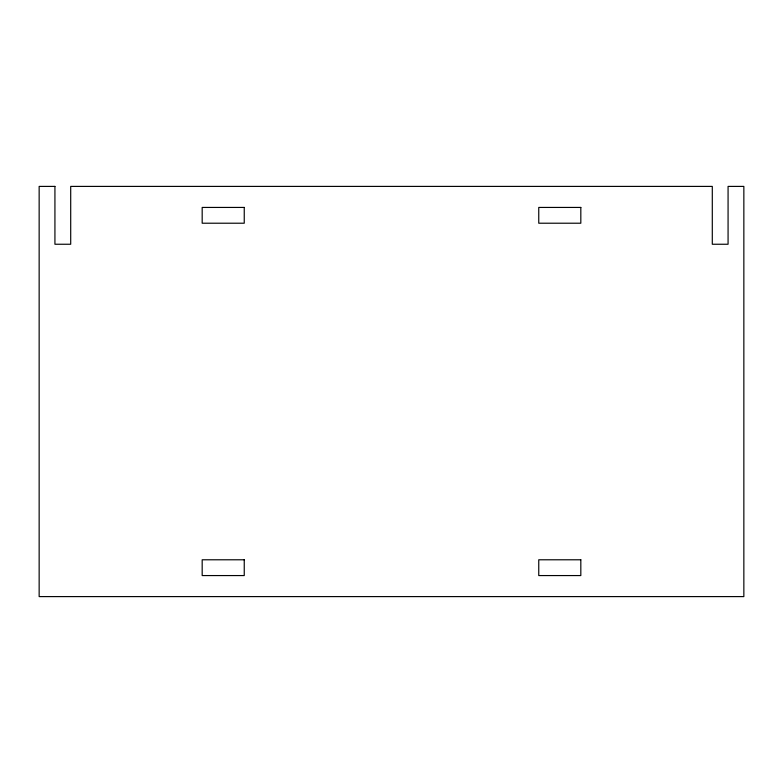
<?xml version="1.0" encoding="UTF-8"?>
<svg xmlns="http://www.w3.org/2000/svg" width="783" height="783" viewBox="0 0 783 783"><rect width="100%" height="100%" fill="white"/><g stroke="black" fill="none" stroke-linecap="round" stroke-linejoin="round"><path stroke-width="1.17" d="M54.927 186.403L39.15 186.403L39.15 596.597L743.85 596.597L743.85 186.403L728.073 186.403L728.073 244.247L712.295 244.247L712.295 186.403L70.705 186.403L70.705 244.247L54.927 244.247L54.927 186.403M244.247 207.436L202.18 207.436L202.18 223.214L244.247 223.214L244.247 207.436M580.82 207.436L538.753 207.436L538.753 223.214L580.82 223.214L580.82 207.436M244.247 559.786L202.18 559.786L202.18 575.564L244.247 575.564L244.247 559.786M580.82 559.786L538.753 559.786L538.753 575.564L580.82 575.564L580.82 559.786"/></g></svg>
